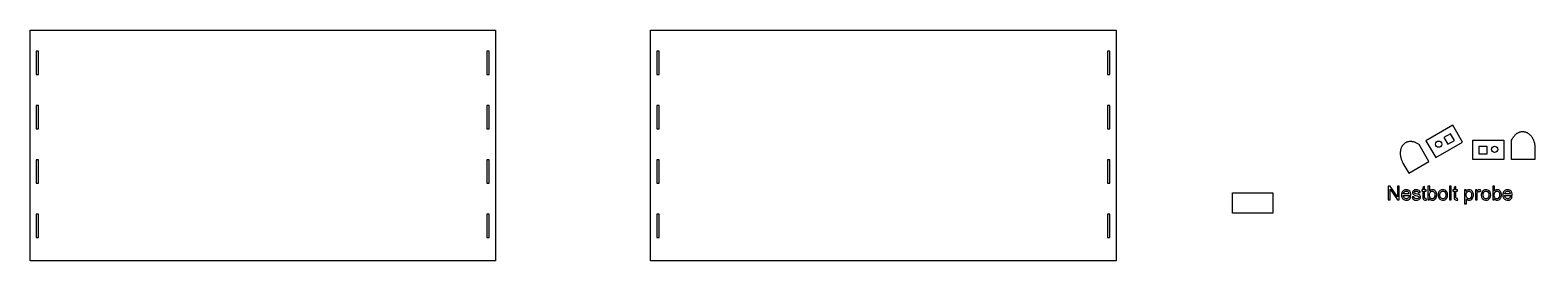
# Model space of a CAD drawing. Header units: millimetres. Extents: x -150 to 1790, y -48 to 248.
import ezdxf

# ---------------------------------------------------------------- set-up
doc = ezdxf.new("R2010")
doc.units = ezdxf.units.MM
for name, color, linetype in [('Layer_0', 7, 'CONTINUOUS'), ('Layer_1', 5, 'CONTINUOUS'), ('Layer_2', 1, 'CONTINUOUS'), ('Layer_30', 30, 'CONTINUOUS')]:
    doc.layers.add(name, color=color, linetype=linetype)

msp = doc.modelspace()

# ---------------------------------------------------------------- linework, layer by layer
at = {"layer": 'Layer_0', "color": 7}
for points in [[(450, 248.5), (450, -48.5), (-150, -48.5), (-150, 248.5)], [(450, 248.5), (450, -48.5), (-150, -48.5), (-150, 248.5)], [(1250, 248.5), (1250, -48.5), (650, -48.5), (650, 248.5)], [(1250, 248.5), (1250, -48.5), (650, -48.5), (650, 248.5)], [(-142, 191.5), (-139, 191.5), (-139, 221.5), (-142, 221.5)], [(-142, 191.5), (-139, 191.5), (-139, 221.5), (-142, 221.5)], [(439, 221.5), (439, 191.5), (442, 191.5), (442, 221.5)], [(439, 221.5), (439, 191.5), (442, 191.5), (442, 221.5)], [(658, 191.5), (661, 191.5), (661, 221.5), (658, 221.5)], [(658, 191.5), (661, 191.5), (661, 221.5), (658, 221.5)], [(1239, 221.5), (1239, 191.5), (1242, 191.5), (1242, 221.5)], [(1239, 221.5), (1239, 191.5), (1242, 191.5), (1242, 221.5)], [(-142, 121.5), (-139, 121.5), (-139, 151.5), (-142, 151.5)], [(-142, 121.5), (-139, 121.5), (-139, 151.5), (-142, 151.5)], [(439, 151.5), (439, 121.5), (442, 121.5), (442, 151.5)], [(439, 151.5), (439, 121.5), (442, 121.5), (442, 151.5)], [(658, 121.5), (661, 121.5), (661, 151.5), (658, 151.5)], [(658, 121.5), (661, 121.5), (661, 151.5), (658, 151.5)], [(1239, 151.5), (1239, 121.5), (1242, 121.5), (1242, 151.5)], [(1239, 151.5), (1239, 121.5), (1242, 121.5), (1242, 151.5)], [(1684.231, 126.10616), (1649.59, 106.10616), (1662.09, 84.455521), (1696.731, 104.45552)], [(1684.231, 126.10616), (1649.59, 106.10616), (1662.09, 84.455521), (1696.731, 104.45552)], [(1684.231, 126.10616), (1649.59, 106.10616), (1662.09, 84.455521), (1696.731, 104.45552)], [(1681.3029, 115.17795), (1672.6426, 110.17795), (1677.6426, 101.5177), (1686.3029, 106.5177)], [(1681.3029, 115.17795), (1672.6426, 110.17795), (1677.6426, 101.5177), (1686.3029, 106.5177)], [(1681.3029, 115.17795), (1672.6426, 110.17795), (1677.6426, 101.5177), (1686.3029, 106.5177)], [(1710, 107.05078), (1750, 107.05078), (1750, 82.050781), (1710, 82.050781)], [(1710, 107.05078), (1750, 107.05078), (1750, 82.050781), (1710, 82.050781)], [(1718, 99.050781), (1728, 99.050781), (1728, 89.050781), (1718, 89.050781)], [(1718, 99.050781), (1728, 99.050781), (1728, 89.050781), (1718, 89.050781)], [(-142, 81.5), (-142, 51.5), (-139, 51.5), (-139, 81.5)], [(-142, 81.5), (-142, 51.5), (-139, 51.5), (-139, 81.5)], [(439, 81.5), (439, 51.5), (442, 51.5), (442, 81.5)], [(439, 81.5), (439, 51.5), (442, 51.5), (442, 81.5)], [(658, 81.5), (658, 51.5), (661, 51.5), (661, 81.5)], [(658, 81.5), (658, 51.5), (661, 51.5), (661, 81.5)], [(1239, 81.5), (1239, 51.5), (1242, 51.5), (1242, 81.5)], [(1239, 81.5), (1239, 51.5), (1242, 51.5), (1242, 81.5)], [(-142, 11.499992), (-142, -18.5), (-139, -18.5), (-139, 11.499992)], [(-142, 11.499992), (-142, -18.5), (-139, -18.5), (-139, 11.499992)], [(439, 11.499992), (439, -18.5), (442, -18.5), (442, 11.499992)], [(439, 11.499992), (439, -18.5), (442, -18.5), (442, 11.499992)], [(658, 11.499992), (658, -18.5), (661, -18.5), (661, 11.499992)], [(658, 11.499992), (658, -18.5), (661, -18.5), (661, 11.499992)], [(1239, 11.499992), (1239, -18.5), (1242, -18.5), (1242, 11.499992)], [(1239, 11.499992), (1239, -18.5), (1242, -18.5), (1242, 11.499992)]]:
    msp.add_lwpolyline(points, close=True, dxfattribs=at)
at = {"layer": 'Layer_1', "color": 5}
for points in [[(1760, 107.05078), (1760.476, 107.96638), (1760.9659, 108.8385), (1761.4691, 109.66759), (1761.9849, 110.4541), (1762.5126, 111.1985), (1763.0515, 111.90125), (1763.6009, 112.56279), (1764.1602, 113.18359), (1764.7286, 113.76411), (1765.3055, 114.30481), (1765.8902, 114.80614), (1766.4819, 115.26855), (1767.0801, 115.69252), (1767.684, 116.07849), (1768.293, 116.42693), (1768.9063, 116.73828), (1769.5232, 117.01302), (1770.1431, 117.25159), (1770.7653, 117.45445), (1771.3892, 117.62207), (1772.0139, 117.7549), (1772.6389, 117.85339), (1773.2634, 117.91801), (1773.8867, 117.94922), (1774.5082, 117.94746), (1775.1273, 117.91321), (1775.7431, 117.84691), (1776.355, 117.74902), (1776.9623, 117.62001), (1777.5644, 117.46033), (1778.1605, 117.27043), (1778.75, 117.05078), (1779.3322, 116.80183), (1779.9063, 116.52405), (1780.4718, 116.21788), (1781.0278, 115.88379), (1781.5738, 115.52223), (1782.1091, 115.13367), (1782.6329, 114.71855), (1783.1445, 114.27734), (1783.6434, 113.8105), (1784.1287, 113.31848), (1784.5999, 112.80174), (1785.0562, 112.26074), (1785.4969, 111.69594), (1785.9213, 111.10779), (1786.3288, 110.49675), (1786.7188, 109.86328), (1787.0903, 109.20784), (1787.4429, 108.53088), (1787.7758, 107.83287), (1788.0884, 107.11426), (1788.3799, 106.3755), (1788.6496, 105.61707), (1788.8969, 104.8394), (1789.1211, 104.04297), (1789.3215, 103.22823), (1789.4974, 102.39563), (1789.6481, 101.54564), (1789.7729, 100.67871), (1789.8713, 99.795303), (1789.9423, 98.895874), (1789.9855, 97.980881), (1790, 97.050781), (1790, 82.050781), (1760, 82.050781)], [(1760, 107.05078), (1760.476, 107.96638), (1760.9659, 108.8385), (1761.4691, 109.66759), (1761.9849, 110.4541), (1762.5126, 111.1985), (1763.0515, 111.90125), (1763.6009, 112.56279), (1764.1602, 113.18359), (1764.7286, 113.76411), (1765.3055, 114.30481), (1765.8902, 114.80614), (1766.4819, 115.26855), (1767.0801, 115.69252), (1767.684, 116.07849), (1768.293, 116.42693), (1768.9063, 116.73828), (1769.5232, 117.01302), (1770.1431, 117.25159), (1770.7653, 117.45445), (1771.3892, 117.62207), (1772.0139, 117.7549), (1772.6389, 117.85339), (1773.2634, 117.91801), (1773.8867, 117.94922), (1774.5082, 117.94746), (1775.1273, 117.91321), (1775.7431, 117.84691), (1776.355, 117.74902), (1776.9623, 117.62001), (1777.5644, 117.46033), (1778.1605, 117.27043), (1778.75, 117.05078), (1779.3322, 116.80183), (1779.9063, 116.52405), (1780.4718, 116.21788), (1781.0278, 115.88379), (1781.5738, 115.52223), (1782.1091, 115.13367), (1782.6329, 114.71855), (1783.1445, 114.27734), (1783.6434, 113.8105), (1784.1287, 113.31848), (1784.5999, 112.80174), (1785.0562, 112.26074), (1785.4969, 111.69594), (1785.9213, 111.10779), (1786.3288, 110.49675), (1786.7188, 109.86328), (1787.0903, 109.20784), (1787.4429, 108.53088), (1787.7758, 107.83287), (1788.0884, 107.11426), (1788.3799, 106.3755), (1788.6496, 105.61707), (1788.8969, 104.8394), (1789.1211, 104.04297), (1789.3215, 103.22823), (1789.4974, 102.39563), (1789.6481, 101.54564), (1789.7729, 100.67871), (1789.8713, 99.795303), (1789.9423, 98.895874), (1789.9855, 97.980881), (1790, 97.050781), (1790, 82.050781), (1760, 82.050781)], [(1640.9297, 101.10615), (1640.0597, 101.66111), (1639.1994, 102.17142), (1638.3491, 102.63783), (1637.5091, 103.06108), (1636.6799, 103.44191), (1635.8619, 103.78105), (1635.0553, 104.07925), (1634.2605, 104.33725), (1633.478, 104.55578), (1632.708, 104.73558), (1631.951, 104.87741), (1631.2073, 104.98199), (1630.4773, 105.05006), (1629.7613, 105.08237), (1629.0597, 105.07965), (1628.3729, 105.04265), (1627.7013, 104.9721), (1627.0451, 104.86875), (1626.4048, 104.73332), (1625.7808, 104.56658), (1625.1733, 104.36924), (1624.5829, 104.14206), (1624.0097, 103.88577), (1623.4543, 103.60112), (1622.9169, 103.28883), (1622.3979, 102.94966), (1621.8978, 102.58434), (1621.4168, 102.19361), (1620.9553, 101.77821), (1620.5138, 101.33889), (1620.0924, 100.87637), (1619.6918, 100.39141), (1619.3121, 99.884731), (1618.9537, 99.357086), (1618.6171, 98.809211), (1618.3026, 98.241845), (1618.0105, 97.655729), (1617.7413, 97.051602), (1617.4952, 96.430203), (1617.2727, 95.792273), (1617.0741, 95.138552), (1616.8998, 94.469778), (1616.7501, 93.786693), (1616.6255, 93.090035), (1616.5262, 92.380544), (1616.4527, 91.65896), (1616.4053, 90.926024), (1616.3844, 90.182474), (1616.3903, 89.42905), (1616.4234, 88.666493), (1616.4841, 87.895541), (1616.5727, 87.116935), (1616.6897, 86.331415), (1616.8353, 85.53972), (1617.01, 84.742589), (1617.214, 83.940764), (1617.4479, 83.134982), (1617.7118, 82.325985), (1618.0063, 81.514512), (1618.3316, 80.701303), (1618.6882, 79.887097), (1619.0764, 79.072635), (1619.4965, 78.258655), (1619.949, 77.445899), (1627.449, 64.455521), (1653.4297, 79.455521), (1640.9297, 101.10616)], [(1640.9297, 101.10615), (1640.0597, 101.66111), (1639.1994, 102.17142), (1638.3491, 102.63783), (1637.5091, 103.06108), (1636.6799, 103.44191), (1635.8619, 103.78105), (1635.0553, 104.07925), (1634.2605, 104.33725), (1633.478, 104.55578), (1632.708, 104.73558), (1631.951, 104.87741), (1631.2073, 104.98199), (1630.4773, 105.05006), (1629.7613, 105.08237), (1629.0597, 105.07965), (1628.3729, 105.04265), (1627.7013, 104.9721), (1627.0451, 104.86875), (1626.4048, 104.73332), (1625.7808, 104.56658), (1625.1733, 104.36924), (1624.5829, 104.14206), (1624.0097, 103.88577), (1623.4543, 103.60112), (1622.9169, 103.28883), (1622.3979, 102.94966), (1621.8978, 102.58434), (1621.4168, 102.19361), (1620.9553, 101.77821), (1620.5138, 101.33889), (1620.0924, 100.87637), (1619.6918, 100.39141), (1619.3121, 99.884731), (1618.9537, 99.357086), (1618.6171, 98.809211), (1618.3026, 98.241845), (1618.0105, 97.655729), (1617.7413, 97.051602), (1617.4952, 96.430203), (1617.2727, 95.792273), (1617.0741, 95.138552), (1616.8998, 94.469778), (1616.7501, 93.786693), (1616.6255, 93.090035), (1616.5262, 92.380544), (1616.4527, 91.65896), (1616.4053, 90.926024), (1616.3844, 90.182474), (1616.3903, 89.42905), (1616.4234, 88.666493), (1616.4841, 87.895541), (1616.5727, 87.116935), (1616.6897, 86.331415), (1616.8353, 85.53972), (1617.01, 84.742589), (1617.214, 83.940764), (1617.4479, 83.134982), (1617.7118, 82.325985), (1618.0063, 81.514512), (1618.3316, 80.701303), (1618.6882, 79.887097), (1619.0764, 79.072635), (1619.4965, 78.258655), (1619.949, 77.445899), (1627.449, 64.455521), (1653.4297, 79.455521), (1640.9297, 101.10616)], [(1640.9297, 101.10615), (1640.0597, 101.66111), (1639.1994, 102.17142), (1638.3491, 102.63783), (1637.5091, 103.06108), (1636.6799, 103.44191), (1635.8619, 103.78105), (1635.0553, 104.07925), (1634.2605, 104.33725), (1633.478, 104.55578), (1632.708, 104.73558), (1631.951, 104.87741), (1631.2073, 104.98199), (1630.4773, 105.05006), (1629.7613, 105.08237), (1629.0597, 105.07965), (1628.3729, 105.04265), (1627.7013, 104.9721), (1627.0451, 104.86875), (1626.4048, 104.73332), (1625.7808, 104.56658), (1625.1733, 104.36924), (1624.5829, 104.14206), (1624.0097, 103.88577), (1623.4543, 103.60112), (1622.9169, 103.28883), (1622.3979, 102.94966), (1621.8978, 102.58434), (1621.4168, 102.19361), (1620.9553, 101.77821), (1620.5138, 101.33889), (1620.0924, 100.87637), (1619.6918, 100.39141), (1619.3121, 99.884731), (1618.9537, 99.357086), (1618.6171, 98.809211), (1618.3026, 98.241845), (1618.0105, 97.655729), (1617.7413, 97.051602), (1617.4952, 96.430203), (1617.2727, 95.792273), (1617.0741, 95.138552), (1616.8998, 94.469778), (1616.7501, 93.786693), (1616.6255, 93.090035), (1616.5262, 92.380544), (1616.4527, 91.65896), (1616.4053, 90.926024), (1616.3844, 90.182474), (1616.3903, 89.42905), (1616.4234, 88.666493), (1616.4841, 87.895541), (1616.5727, 87.116935), (1616.6897, 86.331415), (1616.8353, 85.53972), (1617.01, 84.742589), (1617.214, 83.940764), (1617.4479, 83.134982), (1617.7118, 82.325985), (1618.0063, 81.514512), (1618.3316, 80.701303), (1618.6882, 79.887097), (1619.0764, 79.072635), (1619.4965, 78.258655), (1619.949, 77.445899), (1627.449, 64.455521), (1653.4297, 79.455521), (1640.9297, 101.10616)]]:
    msp.add_lwpolyline(points, close=True, dxfattribs=at)
at = {"layer": 'Layer_2', "color": 1}
for points in [[(1603.3007, 43.928078), (1612.7001, 29.865578), (1615.1293, 29.865578), (1615.1293, 47.761086), (1612.8588, 47.761086), (1612.8588, 33.710793), (1603.4594, 47.761086), (1601.0302, 47.761086), (1601.0302, 29.865578), (1603.3007, 29.865578)], [(1603.3007, 43.928078), (1612.7001, 29.865578), (1615.1293, 29.865578), (1615.1293, 47.761086), (1612.8588, 47.761086), (1612.8588, 33.710793), (1603.4594, 47.761086), (1601.0302, 47.761086), (1601.0302, 29.865578), (1603.3007, 29.865578)], [(1682.1342, 47.761086), (1679.9364, 47.761086), (1679.9364, 29.865578), (1682.1342, 29.865578)], [(1682.1342, 47.761086), (1679.9364, 47.761086), (1679.9364, 29.865578), (1682.1342, 29.865578)]]:
    msp.add_lwpolyline(points, close=True, dxfattribs=at)
for points in [[(1624.8246, 29.589699, 0.035441769), (1625.8529, 29.726906, 0.25168717), (1629.6473, 32.820656, 0.036568265), (1629.973, 33.759621), (1627.7025, 34.040382), (1627.5721, 33.704445, -0.13625396), (1626.3475, 32.014015, -0.18614412), (1623.8871, 31.396828, -0.2690805), (1620.8954, 33.506691, -0.095871012), (1620.3661, 35.785988), (1630.0341, 35.785988, 0.10311368), (1629.5253, 39.527687, 0.32202379), (1624.1503, 43.122414, 0.17219772), (1620.4471, 41.929543, 0.17553907), (1618.3329, 38.485207, 0.12939771), (1618.5126, 33.428566, 0.29921442), (1623.2474, 29.634132, 0.046175791)], [(1624.8246, 29.589699, 0.035441769), (1625.8529, 29.726906, 0.25168717), (1629.6473, 32.820656, 0.036568265), (1629.973, 33.759621), (1627.7025, 34.040382), (1627.5721, 33.704445, -0.13625396), (1626.3475, 32.014015, -0.18614412), (1623.8871, 31.396828, -0.2690805), (1620.8954, 33.506691, -0.095871012), (1620.3661, 35.785988), (1630.0341, 35.785988, 0.10311368), (1629.5253, 39.527687, 0.32202379), (1624.1503, 43.122414, 0.17219772), (1620.4471, 41.929543, 0.17553907), (1618.3329, 38.485207, 0.12939771), (1618.5126, 33.428566, 0.29921442), (1623.2474, 29.634132, 0.046175791)], [(1620.4882, 37.592628, -0.13458285), (1621.1718, 39.753273, -0.28318187), (1624.5834, 41.295753, -0.32329678), (1627.5419, 38.704445, -0.040657747), (1627.7269, 37.592628)], [(1620.4882, 37.592628, -0.13458285), (1621.1718, 39.753273, -0.28318187), (1624.5834, 41.295753, -0.32329678), (1627.5419, 38.704445, -0.040657747), (1627.7269, 37.592628)], [(1637.7719, 29.58091, 0.064458777), (1639.5052, 29.871437, 0.15578001), (1641.8099, 31.369484, 0.29504353), (1642.2177, 35.35923, 0.17871594), (1640.3959, 36.810402, 0.024274302), (1637.0126, 37.831886), (1636.3671, 38.012062, -0.055903952), (1635.1864, 38.411964, -0.23978464), (1634.3602, 39.434914, -0.26190136), (1634.8387, 40.687355, -0.15633544), (1636.1376, 41.245461, -0.10151563), (1638.288, 41.175636, -0.31314118), (1639.9828, 39.19175), (1642.1312, 39.484718, 0.11692195), (1641.3744, 41.492531, 0.14549101), (1639.6718, 42.682961, 0.16884858), (1634.6747, 42.721535, 0.28784973), (1632.244, 39.812355, 0.35480014), (1634.3744, 36.300636, 0.033424667), (1637.8959, 35.24839), (1638.2816, 35.142921, -0.061641949), (1639.7142, 34.614113, -0.33542826), (1640.3158, 33.040382, -0.24367872), (1638.9696, 31.619972, -0.16270154), (1635.766, 31.651222, -0.2363264), (1634.1586, 33.462257, -0.038289009), (1634.0258, 34.077003), (1631.8529, 33.735207, 0.10641069), (1632.6854, 31.552101, 0.18677452), (1635.1688, 29.834816, 0.072510602)], [(1637.7719, 29.58091, 0.064458777), (1639.5052, 29.871437, 0.15578001), (1641.8099, 31.369484, 0.29504353), (1642.2177, 35.35923, 0.17871594), (1640.3959, 36.810402, 0.024274302), (1637.0126, 37.831886), (1636.3671, 38.012062, -0.055903952), (1635.1864, 38.411964, -0.23978464), (1634.3602, 39.434914, -0.26190136), (1634.8387, 40.687355, -0.15633544), (1636.1376, 41.245461, -0.10151563), (1638.288, 41.175636, -0.31314118), (1639.9828, 39.19175), (1642.1312, 39.484718, 0.11692195), (1641.3744, 41.492531, 0.14549101), (1639.6718, 42.682961, 0.16884858), (1634.6747, 42.721535, 0.28784973), (1632.244, 39.812355, 0.35480014), (1634.3744, 36.300636, 0.033424667), (1637.8959, 35.24839), (1638.2816, 35.142921, -0.061641949), (1639.7142, 34.614113, -0.33542826), (1640.3158, 33.040382, -0.24367872), (1638.9696, 31.619972, -0.16270154), (1635.766, 31.651222, -0.2363264), (1634.1586, 33.462257, -0.038289009), (1634.0258, 34.077003), (1631.8529, 33.735207, 0.10641069), (1632.6854, 31.552101, 0.18677452), (1635.1688, 29.834816, 0.072510602)], [(1649.0648, 29.706886, 0.035322966), (1650.3466, 29.889992), (1650.0292, 31.83091), (1649.745, 31.793312, -0.10930542), (1648.4598, 31.834816, -0.31624354), (1647.849, 32.767921, -0.023252451), (1647.8197, 33.539894), (1647.8197, 41.120461), (1650.0292, 41.120461), (1650.0292, 42.829445), (1647.8197, 42.829445), (1647.8197, 47.358253), (1645.6346, 46.039894), (1645.6346, 42.829445), (1644.0233, 42.829445), (1644.0233, 41.120461), (1645.6346, 41.120461), (1645.6346, 33.661964, 0.047226592), (1645.786, 31.461281, 0.18645943), (1646.5258, 30.277199, 0.14736101), (1648.1219, 29.718117, 0.036872306)], [(1649.0648, 29.706886, 0.035322966), (1650.3466, 29.889992), (1650.0292, 31.83091), (1649.745, 31.793312, -0.10930542), (1648.4598, 31.834816, -0.31624354), (1647.849, 32.767921, -0.023252451), (1647.8197, 33.539894), (1647.8197, 41.120461), (1650.0292, 41.120461), (1650.0292, 42.829445), (1647.8197, 42.829445), (1647.8197, 47.358253), (1645.6346, 46.039894), (1645.6346, 42.829445), (1644.0233, 42.829445), (1644.0233, 41.120461), (1645.6346, 41.120461), (1645.6346, 33.661964, 0.047226592), (1645.786, 31.461281, 0.18645943), (1646.5258, 30.277199, 0.14736101), (1648.1219, 29.718117, 0.036872306)], [(1658.3719, 29.600929, 0.11119177), (1660.4315, 30.283058, 0.20908732), (1663.1766, 34.256203, 0.10484678), (1663.1888, 38.552589, 0.084274427), (1662.2635, 40.826515, 0.17979055), (1659.6376, 42.851418, 0.13124267), (1656.8827, 43.013527, 0.14849213), (1654.723, 41.785988), (1654.3627, 41.376808), (1654.3627, 47.761086), (1652.1654, 47.761086), (1652.1654, 29.865578), (1654.204, 29.865578), (1654.204, 31.489113), (1654.3715, 31.257179, 0.24636091), (1657.8051, 29.572609)], [(1658.3719, 29.600929, 0.11119177), (1660.4315, 30.283058, 0.20908732), (1663.1766, 34.256203, 0.10484678), (1663.1888, 38.552589, 0.084274427), (1662.2635, 40.826515, 0.17979055), (1659.6376, 42.851418, 0.13124267), (1656.8827, 43.013527, 0.14849213), (1654.723, 41.785988), (1654.3627, 41.376808), (1654.3627, 47.761086), (1652.1654, 47.761086), (1652.1654, 29.865578), (1654.204, 29.865578), (1654.204, 31.489113), (1654.3715, 31.257179, 0.24636091), (1657.8051, 29.572609)], [(1657.1913, 31.405617, -0.17607966), (1655.3793, 32.333839, -0.15721387), (1654.3383, 34.436867, -0.085850881), (1654.3275, 38.064308, -0.12765886), (1655.2294, 40.064308, -0.16549448), (1657.0238, 41.237648, -0.26581889), (1659.8969, 40.39048, -0.1366385), (1660.9105, 38.566261, -0.11906196), (1660.8998, 34.188332, -0.18505251), (1659.2699, 31.868019, -0.18211347)], [(1657.1913, 31.405617, -0.17607966), (1655.3793, 32.333839, -0.15721387), (1654.3383, 34.436867, -0.085850881), (1654.3275, 38.064308, -0.12765886), (1655.2294, 40.064308, -0.16549448), (1657.0238, 41.237648, -0.26581889), (1659.8969, 40.39048, -0.1366385), (1660.9105, 38.566261, -0.11906196), (1660.8998, 34.188332, -0.18505251), (1659.2699, 31.868019, -0.18211347)], [(1671.7631, 29.584816, 0.20281548), (1675.9999, 31.608253, 0.13365125), (1677.222, 34.295265, 0.090359045), (1677.244, 38.330421, 0.24506752), (1674.0414, 42.568214, 0.12857813), (1670.7533, 43.099953, 0.19523386), (1666.7968, 41.219582, 0.14508999), (1665.389, 38.031105, 0.11350353), (1665.6835, 33.448097, 0.31096763), (1670.6786, 29.599953, 0.03505354)], [(1671.7631, 29.584816, 0.20281548), (1675.9999, 31.608253, 0.13365125), (1677.222, 34.295265, 0.090359045), (1677.244, 38.330421, 0.24506752), (1674.0414, 42.568214, 0.12857813), (1670.7533, 43.099953, 0.19523386), (1666.7968, 41.219582, 0.14508999), (1665.389, 38.031105, 0.11350353), (1665.6835, 33.448097, 0.31096763), (1670.6786, 29.599953, 0.03505354)], [(1670.9398, 31.398781, -0.28577276), (1667.9467, 33.723488, -0.092085837), (1667.5219, 36.347511, -0.070434494), (1667.7938, 38.523293, -0.19527734), (1669.5023, 40.822121, -0.2967384), (1673.4794, 40.606789, -0.16417398), (1674.8783, 38.534035, -0.084075115), (1675.1346, 35.803566, -0.078918257), (1674.7269, 33.742043, -0.25576167), (1672.1263, 31.456886, -0.073997508)], [(1670.9398, 31.398781, -0.28577276), (1667.9467, 33.723488, -0.092085837), (1667.5219, 36.347511, -0.070434494), (1667.7938, 38.523293, -0.19527734), (1669.5023, 40.822121, -0.2967384), (1673.4794, 40.606789, -0.16417398), (1674.8783, 38.534035, -0.084075115), (1675.1346, 35.803566, -0.078918257), (1674.7269, 33.742043, -0.25576167), (1672.1263, 31.456886, -0.073997508)], [(1689.3729, 29.706886, 0.035320315), (1690.6547, 29.889992), (1690.3373, 31.83091), (1690.0526, 31.793312, -0.10928461), (1688.7675, 31.834816, -0.31614419), (1688.1566, 32.767921, -0.023867184), (1688.1278, 33.539894), (1688.1278, 41.120461), (1690.3373, 41.120461), (1690.3373, 42.829445), (1688.1278, 42.829445), (1688.1278, 47.358253), (1685.9427, 46.039894), (1685.9427, 42.829445), (1684.3314, 42.829445), (1684.3314, 41.120461), (1685.9427, 41.120461), (1685.9427, 33.661964, 0.047441201), (1686.0936, 31.461281, 0.18637965), (1686.8334, 30.277199, 0.14733621), (1688.4296, 29.718117, 0.036859007)], [(1689.3729, 29.706886, 0.035320315), (1690.6547, 29.889992), (1690.3373, 31.83091), (1690.0526, 31.793312, -0.10928461), (1688.7675, 31.834816, -0.31614419), (1688.1566, 32.767921, -0.023867184), (1688.1278, 33.539894), (1688.1278, 41.120461), (1690.3373, 41.120461), (1690.3373, 42.829445), (1688.1278, 42.829445), (1688.1278, 47.358253), (1685.9427, 46.039894), (1685.9427, 42.829445), (1684.3314, 42.829445), (1684.3314, 41.120461), (1685.9427, 41.120461), (1685.9427, 33.661964, 0.047441201), (1686.0936, 31.461281, 0.18637965), (1686.8334, 30.277199, 0.14733621), (1688.4296, 29.718117, 0.036859007)], [(1701.6288, 31.208351), (1701.9286, 30.869484, 0.15733387), (1704.2421, 29.638039, 0.31986878), (1709.7836, 32.475929, 0.12139988), (1710.6864, 36.445168, 0.12936477), (1709.6766, 40.591164, 0.2757173), (1705.1932, 43.122414, 0.16626039), (1702.598, 42.349953, 0.079670107), (1701.4335, 41.144875), (1701.4335, 42.829445), (1699.4315, 42.829445), (1699.4315, 24.897316), (1701.6288, 24.897316)], [(1701.6288, 31.208351), (1701.9286, 30.869484, 0.15733387), (1704.2421, 29.638039, 0.31986878), (1709.7836, 32.475929, 0.12139988), (1710.6864, 36.445168, 0.12936477), (1709.6766, 40.591164, 0.2757173), (1705.1932, 43.122414, 0.16626039), (1702.598, 42.349953, 0.079670107), (1701.4335, 41.144875), (1701.4335, 42.829445), (1699.4315, 42.829445), (1699.4315, 24.897316), (1701.6288, 24.897316)], [(1704.5345, 31.397804, -0.086758674), (1703.5541, 31.678078, -0.19059211), (1701.8168, 33.656593, -0.087243624), (1701.4213, 36.274269, -0.092821547), (1701.8431, 38.937355, -0.20529573), (1703.9779, 41.216652, -0.30333467), (1707.1595, 40.457375, -0.13349661), (1708.1854, 38.623878, -0.11827091), (1708.1791, 34.197609, -0.19116832), (1706.5546, 31.863136, -0.17367064)], [(1704.5345, 31.397804, -0.086758674), (1703.5541, 31.678078, -0.19059211), (1701.8168, 33.656593, -0.087243624), (1701.4213, 36.274269, -0.092821547), (1701.8431, 38.937355, -0.20529573), (1703.9779, 41.216652, -0.30333467), (1707.1595, 40.457375, -0.13349661), (1708.1854, 38.623878, -0.11827091), (1708.1791, 34.197609, -0.19116832), (1706.5546, 31.863136, -0.17367064)], [(1715.5082, 36.652687), (1715.5306, 37.334816, -0.082272251), (1716.017, 39.579933, -0.34302102), (1718.389, 40.822121, -0.096262218), (1719.5975, 40.375832), (1720.3544, 42.414406, 0.14029464), (1718.0961, 43.122414, 0.24732759), (1716.016, 42.008644, 0.037501439), (1715.2885, 40.864113), (1715.2885, 42.829445), (1713.3109, 42.829445), (1713.3109, 29.865578), (1715.5082, 29.865578)], [(1715.5082, 36.652687), (1715.5306, 37.334816, -0.082272251), (1716.017, 39.579933, -0.34302102), (1718.389, 40.822121, -0.096262218), (1719.5975, 40.375832), (1720.3544, 42.414406, 0.14029464), (1718.0961, 43.122414, 0.24732759), (1716.016, 42.008644, 0.037501439), (1715.2885, 40.864113), (1715.2885, 42.829445), (1713.3109, 42.829445), (1713.3109, 29.865578), (1715.5082, 29.865578)], [(1727.3417, 29.584816, 0.20280051), (1731.5785, 31.608253, 0.13365084), (1732.8007, 34.295265, 0.090376518), (1732.8226, 38.330421, 0.24506834), (1729.62, 42.568214, 0.12856532), (1726.3319, 43.099953, 0.19521696), (1722.3754, 41.219582, 0.14507209), (1720.9677, 38.031105, 0.11349177), (1721.2621, 33.448097, 0.31096749), (1726.2572, 29.599953, 0.035053681)], [(1727.3417, 29.584816, 0.20280051), (1731.5785, 31.608253, 0.13365084), (1732.8007, 34.295265, 0.090376518), (1732.8226, 38.330421, 0.24506834), (1729.62, 42.568214, 0.12856532), (1726.3319, 43.099953, 0.19521696), (1722.3754, 41.219582, 0.14507209), (1720.9677, 38.031105, 0.11349177), (1721.2621, 33.448097, 0.31096749), (1726.2572, 29.599953, 0.035053681)], [(1726.5184, 31.398781), (1726.1327, 31.456886, -0.25356907), (1723.5253, 33.723488, -0.092297609), (1723.101, 36.347511, -0.070660591), (1723.3724, 38.523293, -0.19510062), (1725.0809, 40.822121, -0.29673833), (1729.058, 40.606789, -0.16417372), (1730.4569, 38.534035, -0.08411938), (1730.7133, 35.803566, -0.078917652), (1730.3055, 33.742043, -0.25577767), (1727.705, 31.456886, -0.073998461)], [(1726.5184, 31.398781), (1726.1327, 31.456886, -0.25356907), (1723.5253, 33.723488, -0.092297609), (1723.101, 36.347511, -0.070660591), (1723.3724, 38.523293, -0.19510062), (1725.0809, 40.822121, -0.29673833), (1729.058, 40.606789, -0.16417372), (1730.4569, 38.534035, -0.08411938), (1730.7133, 35.803566, -0.078917652), (1730.3055, 33.742043, -0.25577767), (1727.705, 31.456886, -0.073998461)], [(1741.7582, 29.600929, 0.16574), (1744.7245, 30.965187, 0.15794512), (1746.5629, 34.256203, 0.10486401), (1746.5751, 38.552589, 0.084330923), (1745.6498, 40.826515, 0.17979066), (1743.0238, 42.851418, 0.13124073), (1740.2689, 43.013527, 0.14849233), (1738.1093, 41.785988), (1737.7494, 41.376808), (1737.7494, 47.761086), (1735.5521, 47.761086), (1735.5521, 29.865578), (1737.5907, 29.865578), (1737.5907, 31.489113), (1737.7577, 31.257179, 0.24638725), (1741.1918, 29.572609)], [(1741.7582, 29.600929, 0.16574), (1744.7245, 30.965187, 0.15794512), (1746.5629, 34.256203, 0.10486401), (1746.5751, 38.552589, 0.084330923), (1745.6498, 40.826515, 0.17979066), (1743.0238, 42.851418, 0.13124073), (1740.2689, 43.013527, 0.14849233), (1738.1093, 41.785988), (1737.7494, 41.376808), (1737.7494, 47.761086), (1735.5521, 47.761086), (1735.5521, 29.865578), (1737.5907, 29.865578), (1737.5907, 31.489113), (1737.7577, 31.257179, 0.24638725), (1741.1918, 29.572609)], [(1740.5775, 31.405617), (1740.1693, 31.485207, -0.1688016), (1738.4716, 32.678566, -0.12511763), (1737.7245, 34.436867, -0.085666914), (1737.7137, 38.064308, -0.1279072), (1738.6161, 40.064308, -0.16563085), (1740.41, 41.237648, -0.26581674), (1743.2831, 40.39048, -0.13663706), (1744.2968, 38.566261, -0.11920973), (1744.286, 34.188332, -0.18512625), (1742.6566, 31.868019, -0.18212352)], [(1740.5775, 31.405617), (1740.1693, 31.485207, -0.1688016), (1738.4716, 32.678566, -0.12511763), (1737.7245, 34.436867, -0.085666914), (1737.7137, 38.064308, -0.1279072), (1738.6161, 40.064308, -0.16563085), (1740.41, 41.237648, -0.26581674), (1743.2831, 40.39048, -0.13663706), (1744.2968, 38.566261, -0.11920973), (1744.286, 34.188332, -0.18512625), (1742.6566, 31.868019, -0.18212352)], [(1755.4642, 29.589699, 0.12444573), (1758.2474, 30.413918, 0.17530795), (1760.4642, 33.276222), (1760.6132, 33.759621), (1758.3427, 34.040382), (1758.2118, 33.704445, -0.13603473), (1756.9877, 32.014015, -0.18604494), (1754.5267, 31.396828, -0.26919081), (1751.5355, 33.506691, -0.096325176), (1751.0062, 35.785988), (1760.6742, 35.785988, 0.10298365), (1760.1649, 39.527687, 0.32200615), (1754.7904, 43.122414, 0.1722146), (1751.0868, 41.929543, 0.1755312), (1748.9725, 38.485207, 0.12938715), (1749.1522, 33.428566, 0.29916209), (1753.8871, 29.634132, 0.046176357)], [(1755.4642, 29.589699, 0.12444573), (1758.2474, 30.413918, 0.17530795), (1760.4642, 33.276222), (1760.6132, 33.759621), (1758.3427, 34.040382), (1758.2118, 33.704445, -0.13603473), (1756.9877, 32.014015, -0.18604494), (1754.5267, 31.396828, -0.26919081), (1751.5355, 33.506691, -0.096325176), (1751.0062, 35.785988), (1760.6742, 35.785988, 0.10298365), (1760.1649, 39.527687, 0.32200615), (1754.7904, 43.122414, 0.1722146), (1751.0868, 41.929543, 0.1755312), (1748.9725, 38.485207, 0.12938715), (1749.1522, 33.428566, 0.29916209), (1753.8871, 29.634132, 0.046176357)], [(1751.1283, 37.592628), (1751.1698, 38.006203, -0.22189631), (1752.8153, 40.745949, -0.31032165), (1756.973, 40.601418, -0.17348252), (1758.1815, 38.704445, -0.040091528), (1758.3671, 37.592628)], [(1751.1283, 37.592628), (1751.1698, 38.006203, -0.22189631), (1752.8153, 40.745949, -0.31032165), (1756.973, 40.601418, -0.17348252), (1758.1815, 38.704445, -0.040091528), (1758.3671, 37.592628)]]:
    msp.add_lwpolyline(points, format="xyb", close=True, dxfattribs=at)
for centre in [(1665.9823, 101.71385), (1665.9823, 101.71385), (1665.9823, 101.71385), (1738, 95.050781), (1738, 95.050781)]:
    msp.add_circle(centre, 4, dxfattribs=at)
at = {"layer": 'Layer_30', "color": 30}
msp.add_lwpolyline([(1452, 13), (1400, 13), (1400, 39), (1452, 39)], close=True, dxfattribs=at)

doc.saveas('drawing.dxf')
